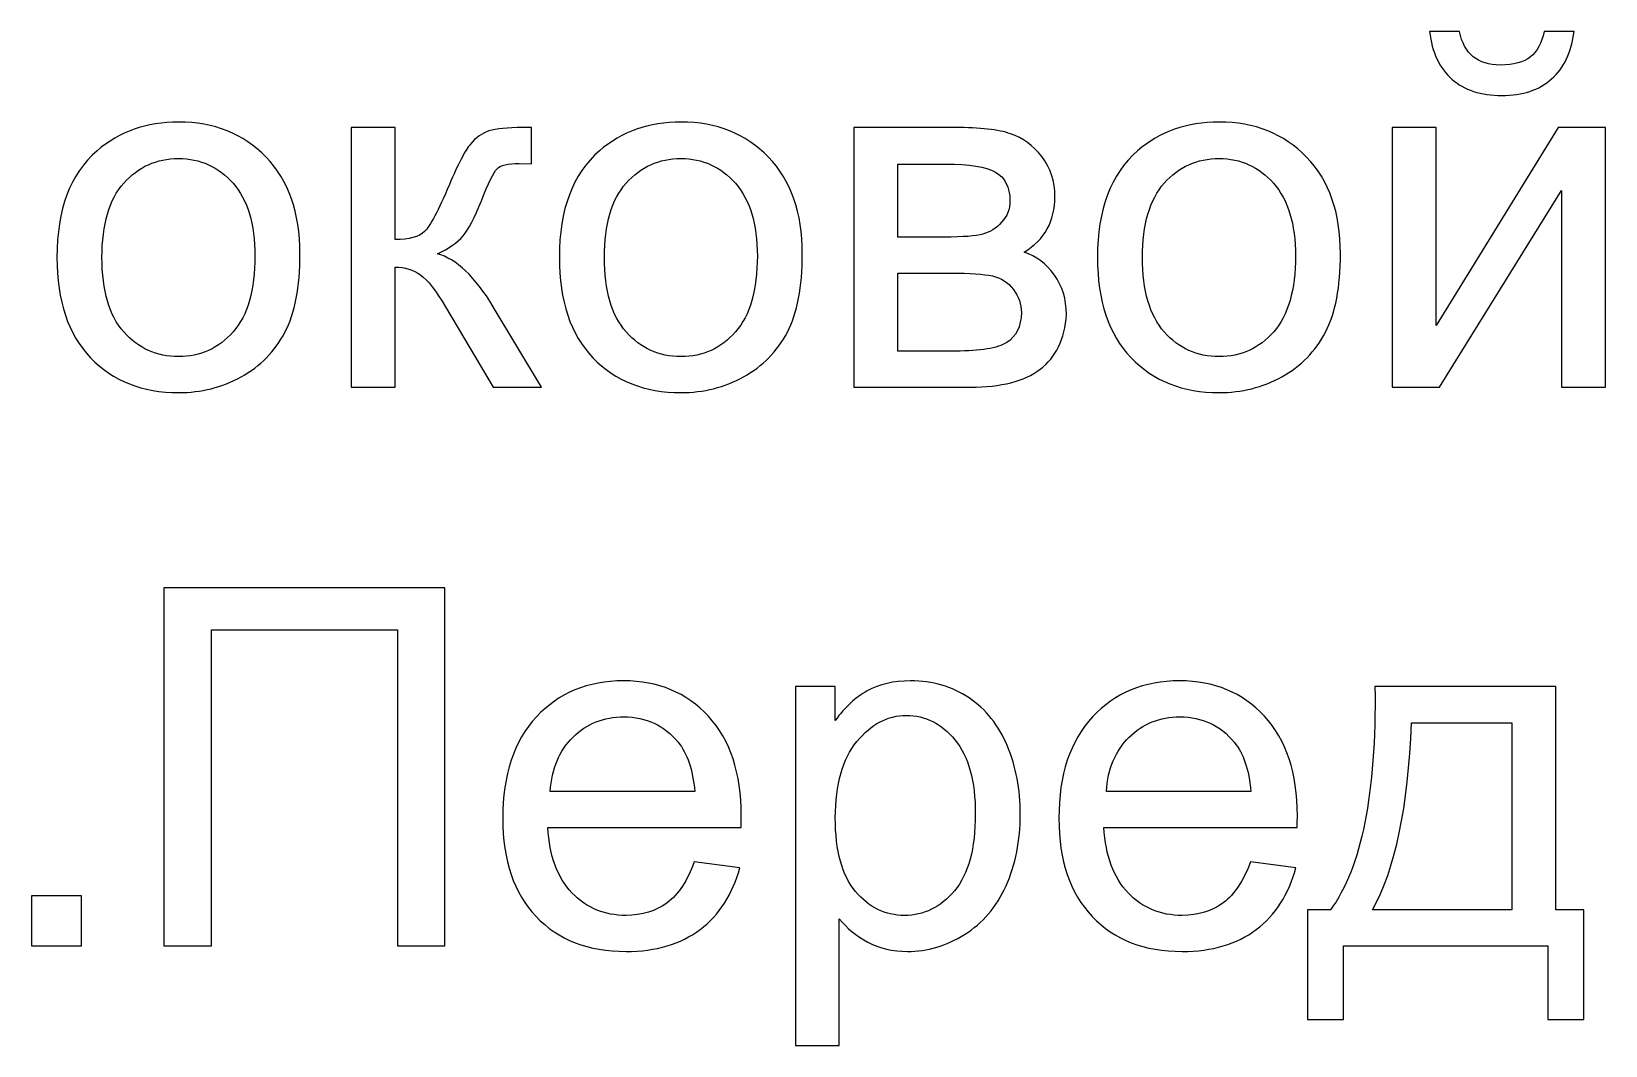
# Model space of a CAD drawing. Header units: centimetres. Extents: x 259 to 610, y 357 to 1252.
# Drawn here: x 296.2 to 307.31, y 1032.55 to 1039.7 of the extents above; entities that cross this region are included whole.
import ezdxf

# ---------------------------------------------------------------- set-up
doc = ezdxf.new("R2010")
doc.units = ezdxf.units.CM
doc.header["$MEASUREMENT"] = 0
doc.layers.add('layer 1', color=7, linetype='Continuous')

msp = doc.modelspace()

# ---------------------------------------------------------------- linework, layer by layer
at = {"layer": 'layer 1', "color": 250}
for points, knots in [([(306.87615, 1039.70161), (306.87615, 1039.70161), (307.08782, 1039.70161), (307.08782, 1039.70161), (307.08782, 1039.70161), (307.07077, 1039.55639), (307.01785, 1039.44468), (306.92966, 1039.36706), (306.92966, 1039.36706), (306.84147, 1039.28887), (306.72446, 1039.25006), (306.57806, 1039.25006), (306.57806, 1039.25006), (306.43107, 1039.25006), (306.31348, 1039.28887), (306.22587, 1039.36589), (306.22587, 1039.36589), (306.13826, 1039.4435), (306.08535, 1039.55521), (306.0683, 1039.70161), (306.0683, 1039.70161), (306.0683, 1039.70161), (306.27996, 1039.70161), (306.27996, 1039.70161), (306.27996, 1039.70161), (306.29584, 1039.62224), (306.32817, 1039.56286), (306.3758, 1039.52405), (306.3758, 1039.52405), (306.42342, 1039.48466), (306.4881, 1039.46525), (306.56865, 1039.46525), (306.56865, 1039.46525), (306.66214, 1039.46525), (306.73269, 1039.48407), (306.78032, 1039.52229), (306.78032, 1039.52229), (306.82794, 1039.55992), (306.86028, 1039.61989), (306.87615, 1039.70161)], [0, 0, 0, 0, 0.09090909, 0.09090909, 0.09090909, 0.09090909, 0.18181818, 0.18181818, 0.18181818, 0.18181818, 0.27272727, 0.27272727, 0.27272727, 0.27272727, 0.36363636, 0.36363636, 0.36363636, 0.36363636, 0.45454545, 0.45454545, 0.45454545, 0.45454545, 0.54545455, 0.54545455, 0.54545455, 0.54545455, 0.63636364, 0.63636364, 0.63636364, 0.63636364, 0.72727273, 0.72727273, 0.72727273, 0.72727273, 0.81818182, 0.81818182, 0.81818182, 0.81818182, 1, 1, 1, 1]), ([(296.38339, 1038.10883), (296.38339, 1038.4469), (296.47746, 1038.69738), (296.6662, 1038.86024), (296.6662, 1038.86024), (296.82318, 1038.99547), (297.01545, 1039.06309), (297.24181, 1039.06309), (297.24181, 1039.06309), (297.49287, 1039.06309), (297.69866, 1038.98077), (297.85858, 1038.81614), (297.85858, 1038.81614), (298.01792, 1038.6521), (298.09788, 1038.42456), (298.09788, 1038.1347), (298.09788, 1038.1347), (298.09788, 1037.89951), (298.0626, 1037.71489), (297.99205, 1037.58025), (297.99205, 1037.58025), (297.92149, 1037.44561), (297.8186, 1037.34095), (297.68337, 1037.26628), (297.68337, 1037.26628), (297.54873, 1037.19161), (297.40115, 1037.15456), (297.24181, 1037.15456), (297.24181, 1037.15456), (296.98546, 1037.15456), (296.7785, 1037.23629), (296.62033, 1037.40033), (296.62033, 1037.40033), (296.46217, 1037.56437), (296.38339, 1037.80073), (296.38339, 1038.10883)], [0, 0, 0, 0, 0.1, 0.1, 0.1, 0.1, 0.2, 0.2, 0.2, 0.2, 0.3, 0.3, 0.3, 0.3, 0.4, 0.4, 0.4, 0.4, 0.5, 0.5, 0.5, 0.5, 0.6, 0.6, 0.6, 0.6, 0.7, 0.7, 0.7, 0.7, 0.8, 0.8, 0.8, 0.8, 1, 1, 1, 1]), ([(298.45831, 1039.02428), (298.45831, 1039.02428), (298.76875, 1039.02428), (298.76875, 1039.02428), (298.76875, 1039.02428), (298.76875, 1039.02428), (298.76875, 1038.23406), (298.76875, 1038.23406), (298.76875, 1038.23406), (298.86753, 1038.23406), (298.93691, 1038.25288), (298.97689, 1038.29109), (298.97689, 1038.29109), (299.01628, 1038.32872), (299.07449, 1038.43867), (299.1521, 1038.62153), (299.1521, 1038.62153), (299.21325, 1038.76617), (299.26264, 1038.86142), (299.30027, 1038.90728), (299.30027, 1038.90728), (299.33848, 1038.95314), (299.38199, 1038.9843), (299.43138, 1039.00018), (299.43138, 1039.00018), (299.48136, 1039.01605), (299.56073, 1039.02428), (299.66951, 1039.02428), (299.66951, 1039.02428), (299.66951, 1039.02428), (299.73183, 1039.02428), (299.73183, 1039.02428), (299.73183, 1039.02428), (299.73183, 1039.02428), (299.73183, 1038.76852), (299.73183, 1038.76852), (299.73183, 1038.76852), (299.73183, 1038.76852), (299.6454, 1038.77028), (299.6454, 1038.77028), (299.6454, 1038.77028), (299.56367, 1038.77028), (299.51134, 1038.75794), (299.48841, 1038.73383), (299.48841, 1038.73383), (299.46431, 1038.70855), (299.42727, 1038.63329), (299.37788, 1038.50805), (299.37788, 1038.50805), (299.33084, 1038.38811), (299.28792, 1038.30521), (299.24853, 1038.25934), (299.24853, 1038.25934), (299.20972, 1038.21348), (299.14916, 1038.17174), (299.06743, 1038.13352), (299.06743, 1038.13352), (299.2009, 1038.09766), (299.3326, 1037.9736), (299.46196, 1037.76075), (299.46196, 1037.76075), (299.46196, 1037.76075), (299.80239, 1037.19337), (299.80239, 1037.19337), (299.80239, 1037.19337), (299.80239, 1037.19337), (299.46137, 1037.19337), (299.46137, 1037.19337), (299.46137, 1037.19337), (299.46137, 1037.19337), (299.12564, 1037.75899), (299.12564, 1037.75899), (299.12564, 1037.75899), (299.05803, 1037.87364), (298.99923, 1037.9489), (298.94925, 1037.98535), (298.94925, 1037.98535), (298.89869, 1038.02181), (298.83872, 1038.04003), (298.76875, 1038.04003), (298.76875, 1038.04003), (298.76875, 1038.04003), (298.76875, 1037.19337), (298.76875, 1037.19337), (298.76875, 1037.19337), (298.76875, 1037.19337), (298.45831, 1037.19337), (298.45831, 1037.19337), (298.45831, 1037.19337), (298.45831, 1037.19337), (298.45831, 1039.02428), (298.45831, 1039.02428)], [0, 0, 0, 0, 0.04166667, 0.04166667, 0.04166667, 0.04166667, 0.08333333, 0.08333333, 0.08333333, 0.08333333, 0.125, 0.125, 0.125, 0.125, 0.16666667, 0.16666667, 0.16666667, 0.16666667, 0.20833333, 0.20833333, 0.20833333, 0.20833333, 0.25, 0.25, 0.25, 0.25, 0.29166667, 0.29166667, 0.29166667, 0.29166667, 0.33333333, 0.33333333, 0.33333333, 0.33333333, 0.375, 0.375, 0.375, 0.375, 0.41666667, 0.41666667, 0.41666667, 0.41666667, 0.45833333, 0.45833333, 0.45833333, 0.45833333, 0.5, 0.5, 0.5, 0.5, 0.54166667, 0.54166667, 0.54166667, 0.54166667, 0.58333333, 0.58333333, 0.58333333, 0.58333333, 0.625, 0.625, 0.625, 0.625, 0.66666667, 0.66666667, 0.66666667, 0.66666667, 0.70833333, 0.70833333, 0.70833333, 0.70833333, 0.75, 0.75, 0.75, 0.75, 0.79166667, 0.79166667, 0.79166667, 0.79166667, 0.83333333, 0.83333333, 0.83333333, 0.83333333, 0.875, 0.875, 0.875, 0.875, 0.91666667, 0.91666667, 0.91666667, 0.91666667, 1, 1, 1, 1]), ([(299.92821, 1038.10883), (299.92821, 1038.4469), (300.02228, 1038.69738), (300.21102, 1038.86024), (300.21102, 1038.86024), (300.368, 1038.99547), (300.56027, 1039.06309), (300.78663, 1039.06309), (300.78663, 1039.06309), (301.03769, 1039.06309), (301.24348, 1038.98077), (301.4034, 1038.81614), (301.4034, 1038.81614), (301.56274, 1038.6521), (301.6427, 1038.42456), (301.6427, 1038.1347), (301.6427, 1038.1347), (301.6427, 1037.89951), (301.60742, 1037.71489), (301.53687, 1037.58025), (301.53687, 1037.58025), (301.46631, 1037.44561), (301.36342, 1037.34095), (301.22819, 1037.26628), (301.22819, 1037.26628), (301.09355, 1037.19161), (300.94597, 1037.15456), (300.78663, 1037.15456), (300.78663, 1037.15456), (300.53028, 1037.15456), (300.32332, 1037.23629), (300.16515, 1037.40033), (300.16515, 1037.40033), (300.00699, 1037.56437), (299.92821, 1037.80073), (299.92821, 1038.10883)], [0, 0, 0, 0, 0.1, 0.1, 0.1, 0.1, 0.2, 0.2, 0.2, 0.2, 0.3, 0.3, 0.3, 0.3, 0.4, 0.4, 0.4, 0.4, 0.5, 0.5, 0.5, 0.5, 0.6, 0.6, 0.6, 0.6, 0.7, 0.7, 0.7, 0.7, 0.8, 0.8, 0.8, 0.8, 1, 1, 1, 1]), ([(302.00665, 1039.02428), (302.00665, 1039.02428), (302.72103, 1039.02428), (302.72103, 1039.02428), (302.72103, 1039.02428), (302.89624, 1039.02428), (303.02677, 1039.00958), (303.11261, 1038.98019), (303.11261, 1038.98019), (303.19786, 1038.95079), (303.27136, 1038.89728), (303.33251, 1038.81908), (303.33251, 1038.81908), (303.39424, 1038.7403), (303.42482, 1038.64681), (303.42482, 1038.53745), (303.42482, 1038.53745), (303.42482, 1038.44984), (303.40659, 1038.37341), (303.37072, 1038.30873), (303.37072, 1038.30873), (303.33427, 1038.24347), (303.28018, 1038.18879), (303.20727, 1038.14528), (303.20727, 1038.14528), (303.29311, 1038.11647), (303.36426, 1038.06297), (303.42129, 1037.98418), (303.42129, 1037.98418), (303.47773, 1037.90598), (303.50596, 1037.81249), (303.50596, 1037.7049), (303.50596, 1037.7049), (303.49478, 1037.53145), (303.43246, 1037.40268), (303.32016, 1037.31919), (303.32016, 1037.31919), (303.20786, 1037.23512), (303.04441, 1037.19337), (302.83039, 1037.19337), (302.83039, 1037.19337), (302.83039, 1037.19337), (302.00665, 1037.19337), (302.00665, 1037.19337), (302.00665, 1037.19337), (302.00665, 1037.19337), (302.00665, 1039.02428), (302.00665, 1039.02428)], [0, 0, 0, 0, 0.07692308, 0.07692308, 0.07692308, 0.07692308, 0.15384615, 0.15384615, 0.15384615, 0.15384615, 0.23076923, 0.23076923, 0.23076923, 0.23076923, 0.30769231, 0.30769231, 0.30769231, 0.30769231, 0.38461538, 0.38461538, 0.38461538, 0.38461538, 0.46153846, 0.46153846, 0.46153846, 0.46153846, 0.53846154, 0.53846154, 0.53846154, 0.53846154, 0.61538462, 0.61538462, 0.61538462, 0.61538462, 0.69230769, 0.69230769, 0.69230769, 0.69230769, 0.76923077, 0.76923077, 0.76923077, 0.76923077, 0.84615385, 0.84615385, 0.84615385, 0.84615385, 1, 1, 1, 1]), ([(303.72527, 1038.10883), (303.72527, 1038.4469), (303.81934, 1038.69738), (304.00808, 1038.86024), (304.00808, 1038.86024), (304.16506, 1038.99547), (304.35733, 1039.06309), (304.58369, 1039.06309), (304.58369, 1039.06309), (304.83475, 1039.06309), (305.04054, 1038.98077), (305.20046, 1038.81614), (305.20046, 1038.81614), (305.3598, 1038.6521), (305.43976, 1038.42456), (305.43976, 1038.1347), (305.43976, 1038.1347), (305.43976, 1037.89951), (305.40448, 1037.71489), (305.33393, 1037.58025), (305.33393, 1037.58025), (305.26337, 1037.44561), (305.16048, 1037.34095), (305.02525, 1037.26628), (305.02525, 1037.26628), (304.89061, 1037.19161), (304.74303, 1037.15456), (304.58369, 1037.15456), (304.58369, 1037.15456), (304.32734, 1037.15456), (304.12038, 1037.23629), (303.96221, 1037.40033), (303.96221, 1037.40033), (303.80405, 1037.56437), (303.72527, 1037.80073), (303.72527, 1038.10883)], [0, 0, 0, 0, 0.1, 0.1, 0.1, 0.1, 0.2, 0.2, 0.2, 0.2, 0.3, 0.3, 0.3, 0.3, 0.4, 0.4, 0.4, 0.4, 0.5, 0.5, 0.5, 0.5, 0.6, 0.6, 0.6, 0.6, 0.7, 0.7, 0.7, 0.7, 0.8, 0.8, 0.8, 0.8, 1, 1, 1, 1]), ([(305.80371, 1039.02428), (305.80371, 1039.02428), (306.11416, 1039.02428), (306.11416, 1039.02428), (306.11416, 1039.02428), (306.11416, 1039.02428), (306.11416, 1037.62787), (306.11416, 1037.62787), (306.11416, 1037.62787), (306.11416, 1037.62787), (306.9767, 1039.02428), (306.9767, 1039.02428), (306.9767, 1039.02428), (306.9767, 1039.02428), (307.31007, 1039.02428), (307.31007, 1039.02428), (307.31007, 1039.02428), (307.31007, 1039.02428), (307.31007, 1037.19337), (307.31007, 1037.19337), (307.31007, 1037.19337), (307.31007, 1037.19337), (306.99963, 1037.19337), (306.99963, 1037.19337), (306.99963, 1037.19337), (306.99963, 1037.19337), (306.99963, 1038.58096), (306.99963, 1038.58096), (306.99963, 1038.58096), (306.99963, 1038.58096), (306.13826, 1037.19337), (306.13826, 1037.19337), (306.13826, 1037.19337), (306.13826, 1037.19337), (305.80371, 1037.19337), (305.80371, 1037.19337), (305.80371, 1037.19337), (305.80371, 1037.19337), (305.80371, 1039.02428), (305.80371, 1039.02428)], [0, 0, 0, 0, 0.09090909, 0.09090909, 0.09090909, 0.09090909, 0.18181818, 0.18181818, 0.18181818, 0.18181818, 0.27272727, 0.27272727, 0.27272727, 0.27272727, 0.36363636, 0.36363636, 0.36363636, 0.36363636, 0.45454545, 0.45454545, 0.45454545, 0.45454545, 0.54545455, 0.54545455, 0.54545455, 0.54545455, 0.63636364, 0.63636364, 0.63636364, 0.63636364, 0.72727273, 0.72727273, 0.72727273, 0.72727273, 0.81818182, 0.81818182, 0.81818182, 0.81818182, 1, 1, 1, 1]), ([(296.70089, 1038.10824), (296.70089, 1037.87423), (296.75204, 1037.69902), (296.85434, 1037.58319), (296.85434, 1037.58319), (296.95724, 1037.46677), (297.086, 1037.40856), (297.24181, 1037.40856), (297.24181, 1037.40856), (297.39586, 1037.40856), (297.52403, 1037.46677), (297.62693, 1037.58378), (297.62693, 1037.58378), (297.72923, 1037.70078), (297.78038, 1037.87893), (297.78038, 1038.11823), (297.78038, 1038.11823), (297.78038, 1038.34401), (297.72864, 1038.51511), (297.62575, 1038.63094), (297.62575, 1038.63094), (297.52286, 1038.74735), (297.39468, 1038.80556), (297.24181, 1038.80556), (297.24181, 1038.80556), (297.086, 1038.80556), (296.95724, 1038.74794), (296.85434, 1038.63211), (296.85434, 1038.63211), (296.75204, 1038.51628), (296.70089, 1038.34166), (296.70089, 1038.10824)], [0, 0, 0, 0, 0.11111111, 0.11111111, 0.11111111, 0.11111111, 0.22222222, 0.22222222, 0.22222222, 0.22222222, 0.33333333, 0.33333333, 0.33333333, 0.33333333, 0.44444444, 0.44444444, 0.44444444, 0.44444444, 0.55555556, 0.55555556, 0.55555556, 0.55555556, 0.66666667, 0.66666667, 0.66666667, 0.66666667, 0.77777778, 0.77777778, 0.77777778, 0.77777778, 1, 1, 1, 1]), ([(300.24571, 1038.10824), (300.24571, 1037.87423), (300.29686, 1037.69902), (300.39916, 1037.58319), (300.39916, 1037.58319), (300.50206, 1037.46677), (300.63082, 1037.40856), (300.78663, 1037.40856), (300.78663, 1037.40856), (300.94068, 1037.40856), (301.06885, 1037.46677), (301.17175, 1037.58378), (301.17175, 1037.58378), (301.27405, 1037.70078), (301.3252, 1037.87893), (301.3252, 1038.11823), (301.3252, 1038.11823), (301.3252, 1038.34401), (301.27346, 1038.51511), (301.17057, 1038.63094), (301.17057, 1038.63094), (301.06768, 1038.74735), (300.9395, 1038.80556), (300.78663, 1038.80556), (300.78663, 1038.80556), (300.63082, 1038.80556), (300.50206, 1038.74794), (300.39916, 1038.63211), (300.39916, 1038.63211), (300.29686, 1038.51628), (300.24571, 1038.34166), (300.24571, 1038.10824)], [0, 0, 0, 0, 0.11111111, 0.11111111, 0.11111111, 0.11111111, 0.22222222, 0.22222222, 0.22222222, 0.22222222, 0.33333333, 0.33333333, 0.33333333, 0.33333333, 0.44444444, 0.44444444, 0.44444444, 0.44444444, 0.55555556, 0.55555556, 0.55555556, 0.55555556, 0.66666667, 0.66666667, 0.66666667, 0.66666667, 0.77777778, 0.77777778, 0.77777778, 0.77777778, 1, 1, 1, 1]), ([(304.04277, 1038.10824), (304.04277, 1037.87423), (304.09392, 1037.69902), (304.19622, 1037.58319), (304.19622, 1037.58319), (304.29912, 1037.46677), (304.42788, 1037.40856), (304.58369, 1037.40856), (304.58369, 1037.40856), (304.73774, 1037.40856), (304.86591, 1037.46677), (304.96881, 1037.58378), (304.96881, 1037.58378), (305.07111, 1037.70078), (305.12226, 1037.87893), (305.12226, 1038.11823), (305.12226, 1038.11823), (305.12226, 1038.34401), (305.07052, 1038.51511), (304.96763, 1038.63094), (304.96763, 1038.63094), (304.86474, 1038.74735), (304.73656, 1038.80556), (304.58369, 1038.80556), (304.58369, 1038.80556), (304.42788, 1038.80556), (304.29912, 1038.74794), (304.19622, 1038.63211), (304.19622, 1038.63211), (304.09392, 1038.51628), (304.04277, 1038.34166), (304.04277, 1038.10824)], [0, 0, 0, 0, 0.11111111, 0.11111111, 0.11111111, 0.11111111, 0.22222222, 0.22222222, 0.22222222, 0.22222222, 0.33333333, 0.33333333, 0.33333333, 0.33333333, 0.44444444, 0.44444444, 0.44444444, 0.44444444, 0.55555556, 0.55555556, 0.55555556, 0.55555556, 0.66666667, 0.66666667, 0.66666667, 0.66666667, 0.77777778, 0.77777778, 0.77777778, 0.77777778, 1, 1, 1, 1]), ([(302.3171, 1038.2517), (302.3171, 1038.2517), (302.64636, 1038.2517), (302.64636, 1038.2517), (302.64636, 1038.2517), (302.77747, 1038.2517), (302.86802, 1038.25876), (302.91682, 1038.27228), (302.91682, 1038.27228), (302.96621, 1038.28639), (303.0103, 1038.31402), (303.04911, 1038.35636), (303.04911, 1038.35636), (303.08791, 1038.3981), (303.10732, 1038.44867), (303.10732, 1038.50746), (303.10732, 1038.50746), (303.10732, 1038.60448), (303.07322, 1038.67151), (303.0056, 1038.70972), (303.0056, 1038.70972), (302.9374, 1038.74794), (302.82098, 1038.76676), (302.65635, 1038.76676), (302.65635, 1038.76676), (302.65635, 1038.76676), (302.3171, 1038.76676), (302.3171, 1038.76676), (302.3171, 1038.76676), (302.3171, 1038.76676), (302.3171, 1038.2517), (302.3171, 1038.2517)], [0, 0, 0, 0, 0.11111111, 0.11111111, 0.11111111, 0.11111111, 0.22222222, 0.22222222, 0.22222222, 0.22222222, 0.33333333, 0.33333333, 0.33333333, 0.33333333, 0.44444444, 0.44444444, 0.44444444, 0.44444444, 0.55555556, 0.55555556, 0.55555556, 0.55555556, 0.66666667, 0.66666667, 0.66666667, 0.66666667, 0.77777778, 0.77777778, 0.77777778, 0.77777778, 1, 1, 1, 1]), ([(302.3171, 1037.44737), (302.3171, 1037.44737), (302.72455, 1037.44737), (302.72455, 1037.44737), (302.72455, 1037.44737), (302.89977, 1037.44737), (303.0203, 1037.46795), (303.08556, 1037.50852), (303.08556, 1037.50852), (303.15083, 1037.54967), (303.18493, 1037.61964), (303.18846, 1037.72018), (303.18846, 1037.72018), (303.18846, 1037.77839), (303.16964, 1037.83307), (303.13201, 1037.88305), (303.13201, 1037.88305), (303.09379, 1037.93303), (303.04441, 1037.96478), (302.98385, 1037.97771), (302.98385, 1037.97771), (302.92329, 1037.99123), (302.82568, 1037.9977), (302.69163, 1037.9977), (302.69163, 1037.9977), (302.69163, 1037.9977), (302.3171, 1037.9977), (302.3171, 1037.9977), (302.3171, 1037.9977), (302.3171, 1037.9977), (302.3171, 1037.44737), (302.3171, 1037.44737)], [0, 0, 0, 0, 0.11111111, 0.11111111, 0.11111111, 0.11111111, 0.22222222, 0.22222222, 0.22222222, 0.22222222, 0.33333333, 0.33333333, 0.33333333, 0.33333333, 0.44444444, 0.44444444, 0.44444444, 0.44444444, 0.55555556, 0.55555556, 0.55555556, 0.55555556, 0.66666667, 0.66666667, 0.66666667, 0.66666667, 0.77777778, 0.77777778, 0.77777778, 0.77777778, 1, 1, 1, 1]), ([(297.13775, 1035.77814), (297.13775, 1035.77814), (299.12035, 1035.77814), (299.12035, 1035.77814), (299.12035, 1035.77814), (299.12035, 1035.77814), (299.12035, 1033.25226), (299.12035, 1033.25226), (299.12035, 1033.25226), (299.12035, 1033.25226), (298.78521, 1033.25226), (298.78521, 1033.25226), (298.78521, 1033.25226), (298.78521, 1033.25226), (298.78521, 1035.48181), (298.78521, 1035.48181), (298.78521, 1035.48181), (298.78521, 1035.48181), (297.47288, 1035.48181), (297.47288, 1035.48181), (297.47288, 1035.48181), (297.47288, 1035.48181), (297.47288, 1033.25226), (297.47288, 1033.25226), (297.47288, 1033.25226), (297.47288, 1033.25226), (297.13775, 1033.25226), (297.13775, 1033.25226), (297.13775, 1033.25226), (297.13775, 1033.25226), (297.13775, 1035.77814), (297.13775, 1035.77814)], [0, 0, 0, 0, 0.11111111, 0.11111111, 0.11111111, 0.11111111, 0.22222222, 0.22222222, 0.22222222, 0.22222222, 0.33333333, 0.33333333, 0.33333333, 0.33333333, 0.44444444, 0.44444444, 0.44444444, 0.44444444, 0.55555556, 0.55555556, 0.55555556, 0.55555556, 0.66666667, 0.66666667, 0.66666667, 0.66666667, 0.77777778, 0.77777778, 0.77777778, 0.77777778, 1, 1, 1, 1]), ([(300.88012, 1033.84493), (300.88012, 1033.84493), (301.20115, 1033.80259), (301.20115, 1033.80259), (301.20115, 1033.80259), (301.15117, 1033.61621), (301.05769, 1033.47098), (300.92128, 1033.36809), (300.92128, 1033.36809), (300.78487, 1033.2652), (300.61084, 1033.21345), (300.39858, 1033.21345), (300.39858, 1033.21345), (300.13165, 1033.21345), (299.91998, 1033.29577), (299.76358, 1033.4604), (299.76358, 1033.4604), (299.60719, 1033.62444), (299.52899, 1033.85551), (299.52899, 1034.15243), (299.52899, 1034.15243), (299.52899, 1034.45935), (299.60777, 1034.69806), (299.76594, 1034.86739), (299.76594, 1034.86739), (299.9241, 1035.03731), (300.1293, 1035.12198), (300.38153, 1035.12198), (300.38153, 1035.12198), (300.62554, 1035.12198), (300.82485, 1035.03908), (300.97949, 1034.87268), (300.97949, 1034.87268), (301.13412, 1034.70629), (301.21173, 1034.47228), (301.21173, 1034.17066), (301.21173, 1034.17066), (301.21173, 1034.15243), (301.21115, 1034.1248), (301.20997, 1034.08834), (301.20997, 1034.08834), (301.20997, 1034.08834), (299.84649, 1034.08834), (299.84649, 1034.08834), (299.84649, 1034.08834), (299.85825, 1033.88785), (299.91469, 1033.7338), (300.017, 1033.62738), (300.017, 1033.62738), (300.11871, 1033.52096), (300.2463, 1033.46745), (300.39858, 1033.46745), (300.39858, 1033.46745), (300.51206, 1033.46745), (300.60907, 1033.49744), (300.68904, 1033.55741), (300.68904, 1033.55741), (300.76959, 1033.61738), (300.83309, 1033.71322), (300.88012, 1033.84493)], [0, 0, 0, 0, 0.0625, 0.0625, 0.0625, 0.0625, 0.125, 0.125, 0.125, 0.125, 0.1875, 0.1875, 0.1875, 0.1875, 0.25, 0.25, 0.25, 0.25, 0.3125, 0.3125, 0.3125, 0.3125, 0.375, 0.375, 0.375, 0.375, 0.4375, 0.4375, 0.4375, 0.4375, 0.5, 0.5, 0.5, 0.5, 0.5625, 0.5625, 0.5625, 0.5625, 0.625, 0.625, 0.625, 0.625, 0.6875, 0.6875, 0.6875, 0.6875, 0.75, 0.75, 0.75, 0.75, 0.8125, 0.8125, 0.8125, 0.8125, 0.875, 0.875, 0.875, 0.875, 1, 1, 1, 1]), ([(301.59332, 1032.55023), (301.59332, 1032.55023), (301.59332, 1035.08317), (301.59332, 1035.08317), (301.59332, 1035.08317), (301.59332, 1035.08317), (301.87554, 1035.08317), (301.87554, 1035.08317), (301.87554, 1035.08317), (301.87554, 1035.08317), (301.87554, 1034.8427), (301.87554, 1034.8427), (301.87554, 1034.8427), (301.94198, 1034.93559), (302.01724, 1035.00556), (302.10132, 1035.05201), (302.10132, 1035.05201), (302.18481, 1035.09846), (302.28653, 1035.12198), (302.40589, 1035.12198), (302.40589, 1035.12198), (302.56228, 1035.12198), (302.69987, 1035.082), (302.81922, 1035.00145), (302.81922, 1035.00145), (302.93858, 1034.92148), (303.02854, 1034.80801), (303.08969, 1034.66219), (303.08969, 1034.66219), (303.15025, 1034.51579), (303.18082, 1034.35586), (303.18082, 1034.18124), (303.18082, 1034.18124), (303.18082, 1033.99486), (303.14731, 1033.8267), (303.08028, 1033.67677), (303.08028, 1033.67677), (303.01325, 1033.52743), (302.91565, 1033.41277), (302.78747, 1033.33281), (302.78747, 1033.33281), (302.65989, 1033.25344), (302.52524, 1033.21345), (302.38413, 1033.21345), (302.38413, 1033.21345), (302.28065, 1033.21345), (302.18775, 1033.23521), (302.10603, 1033.27872), (302.10603, 1033.27872), (302.02371, 1033.32223), (301.95668, 1033.37691), (301.90377, 1033.44335), (301.90377, 1033.44335), (301.90377, 1033.44335), (301.90377, 1032.55023), (301.90377, 1032.55023), (301.90377, 1032.55023), (301.90377, 1032.55023), (301.59332, 1032.55023), (301.59332, 1032.55023)], [0, 0, 0, 0, 0.0625, 0.0625, 0.0625, 0.0625, 0.125, 0.125, 0.125, 0.125, 0.1875, 0.1875, 0.1875, 0.1875, 0.25, 0.25, 0.25, 0.25, 0.3125, 0.3125, 0.3125, 0.3125, 0.375, 0.375, 0.375, 0.375, 0.4375, 0.4375, 0.4375, 0.4375, 0.5, 0.5, 0.5, 0.5, 0.5625, 0.5625, 0.5625, 0.5625, 0.625, 0.625, 0.625, 0.625, 0.6875, 0.6875, 0.6875, 0.6875, 0.75, 0.75, 0.75, 0.75, 0.8125, 0.8125, 0.8125, 0.8125, 0.875, 0.875, 0.875, 0.875, 1, 1, 1, 1]), ([(304.80418, 1033.84493), (304.80418, 1033.84493), (305.12521, 1033.80259), (305.12521, 1033.80259), (305.12521, 1033.80259), (305.07523, 1033.61621), (304.98175, 1033.47098), (304.84534, 1033.36809), (304.84534, 1033.36809), (304.70893, 1033.2652), (304.5349, 1033.21345), (304.32264, 1033.21345), (304.32264, 1033.21345), (304.05571, 1033.21345), (303.84404, 1033.29577), (303.68764, 1033.4604), (303.68764, 1033.4604), (303.53125, 1033.62444), (303.45305, 1033.85551), (303.45305, 1034.15243), (303.45305, 1034.15243), (303.45305, 1034.45935), (303.53183, 1034.69806), (303.69, 1034.86739), (303.69, 1034.86739), (303.84816, 1035.03731), (304.05336, 1035.12198), (304.30559, 1035.12198), (304.30559, 1035.12198), (304.5496, 1035.12198), (304.74891, 1035.03908), (304.90355, 1034.87268), (304.90355, 1034.87268), (305.05818, 1034.70629), (305.13579, 1034.47228), (305.13579, 1034.17066), (305.13579, 1034.17066), (305.13579, 1034.15243), (305.13521, 1034.1248), (305.13403, 1034.08834), (305.13403, 1034.08834), (305.13403, 1034.08834), (303.77055, 1034.08834), (303.77055, 1034.08834), (303.77055, 1034.08834), (303.78231, 1033.88785), (303.83875, 1033.7338), (303.94106, 1033.62738), (303.94106, 1033.62738), (304.04277, 1033.52096), (304.17036, 1033.46745), (304.32264, 1033.46745), (304.32264, 1033.46745), (304.43612, 1033.46745), (304.53313, 1033.49744), (304.6131, 1033.55741), (304.6131, 1033.55741), (304.69365, 1033.61738), (304.75715, 1033.71322), (304.80418, 1033.84493)], [0, 0, 0, 0, 0.0625, 0.0625, 0.0625, 0.0625, 0.125, 0.125, 0.125, 0.125, 0.1875, 0.1875, 0.1875, 0.1875, 0.25, 0.25, 0.25, 0.25, 0.3125, 0.3125, 0.3125, 0.3125, 0.375, 0.375, 0.375, 0.375, 0.4375, 0.4375, 0.4375, 0.4375, 0.5, 0.5, 0.5, 0.5, 0.5625, 0.5625, 0.5625, 0.5625, 0.625, 0.625, 0.625, 0.625, 0.6875, 0.6875, 0.6875, 0.6875, 0.75, 0.75, 0.75, 0.75, 0.8125, 0.8125, 0.8125, 0.8125, 0.875, 0.875, 0.875, 0.875, 1, 1, 1, 1]), ([(305.68319, 1035.08317), (305.68319, 1035.08317), (306.96024, 1035.08317), (306.96024, 1035.08317), (306.96024, 1035.08317), (306.96024, 1035.08317), (306.96024, 1033.50626), (306.96024, 1033.50626), (306.96024, 1033.50626), (306.96024, 1033.50626), (307.1578, 1033.50626), (307.1578, 1033.50626), (307.1578, 1033.50626), (307.1578, 1033.50626), (307.1578, 1032.73368), (307.1578, 1032.73368), (307.1578, 1032.73368), (307.1578, 1032.73368), (306.9038, 1032.73368), (306.9038, 1032.73368), (306.9038, 1032.73368), (306.9038, 1032.73368), (306.9038, 1033.25226), (306.9038, 1033.25226), (306.9038, 1033.25226), (306.9038, 1033.25226), (305.46094, 1033.25226), (305.46094, 1033.25226), (305.46094, 1033.25226), (305.46094, 1033.25226), (305.46094, 1032.73368), (305.46094, 1032.73368), (305.46094, 1032.73368), (305.46094, 1032.73368), (305.20694, 1032.73368), (305.20694, 1032.73368), (305.20694, 1032.73368), (305.20694, 1032.73368), (305.20694, 1033.50626), (305.20694, 1033.50626), (305.20694, 1033.50626), (305.20694, 1033.50626), (305.36922, 1033.50626), (305.36922, 1033.50626), (305.36922, 1033.50626), (305.58794, 1033.80318), (305.6926, 1034.32882), (305.68319, 1035.08317)], [0, 0, 0, 0, 0.07692308, 0.07692308, 0.07692308, 0.07692308, 0.15384615, 0.15384615, 0.15384615, 0.15384615, 0.23076923, 0.23076923, 0.23076923, 0.23076923, 0.30769231, 0.30769231, 0.30769231, 0.30769231, 0.38461538, 0.38461538, 0.38461538, 0.38461538, 0.46153846, 0.46153846, 0.46153846, 0.46153846, 0.53846154, 0.53846154, 0.53846154, 0.53846154, 0.61538462, 0.61538462, 0.61538462, 0.61538462, 0.69230769, 0.69230769, 0.69230769, 0.69230769, 0.76923077, 0.76923077, 0.76923077, 0.76923077, 0.84615385, 0.84615385, 0.84615385, 0.84615385, 1, 1, 1, 1]), ([(299.86413, 1034.34234), (299.86413, 1034.34234), (300.88365, 1034.34234), (300.88365, 1034.34234), (300.88365, 1034.34234), (300.87013, 1034.49639), (300.83073, 1034.61163), (300.76665, 1034.68865), (300.76665, 1034.68865), (300.66846, 1034.80801), (300.54028, 1034.86798), (300.3833, 1034.86798), (300.3833, 1034.86798), (300.24101, 1034.86798), (300.12165, 1034.82035), (300.02464, 1034.7251), (300.02464, 1034.7251), (299.92821, 1034.62985), (299.87471, 1034.50227), (299.86413, 1034.34234)], [0, 0, 0, 0, 0.16666667, 0.16666667, 0.16666667, 0.16666667, 0.33333333, 0.33333333, 0.33333333, 0.33333333, 0.5, 0.5, 0.5, 0.5, 0.66666667, 0.66666667, 0.66666667, 0.66666667, 1, 1, 1, 1]), ([(301.87554, 1034.15655), (301.87554, 1033.92195), (301.92317, 1033.7485), (302.01783, 1033.6362), (302.01783, 1033.6362), (302.11308, 1033.5239), (302.22832, 1033.46745), (302.36355, 1033.46745), (302.36355, 1033.46745), (302.50114, 1033.46745), (302.61873, 1033.52566), (302.71633, 1033.64208), (302.71633, 1033.64208), (302.81452, 1033.75849), (302.86332, 1033.93841), (302.86332, 1034.18242), (302.86332, 1034.18242), (302.86332, 1034.41525), (302.8157, 1034.58928), (302.71986, 1034.70511), (302.71986, 1034.70511), (302.62402, 1034.82094), (302.50996, 1034.87856), (302.37708, 1034.87856), (302.37708, 1034.87856), (302.24537, 1034.87856), (302.12896, 1034.81683), (302.02783, 1034.69394), (302.02783, 1034.69394), (301.92611, 1034.57047), (301.87554, 1034.39173), (301.87554, 1034.15655)], [0, 0, 0, 0, 0.11111111, 0.11111111, 0.11111111, 0.11111111, 0.22222222, 0.22222222, 0.22222222, 0.22222222, 0.33333333, 0.33333333, 0.33333333, 0.33333333, 0.44444444, 0.44444444, 0.44444444, 0.44444444, 0.55555556, 0.55555556, 0.55555556, 0.55555556, 0.66666667, 0.66666667, 0.66666667, 0.66666667, 0.77777778, 0.77777778, 0.77777778, 0.77777778, 1, 1, 1, 1]), ([(303.78819, 1034.34234), (303.78819, 1034.34234), (304.80771, 1034.34234), (304.80771, 1034.34234), (304.80771, 1034.34234), (304.79419, 1034.49639), (304.75479, 1034.61163), (304.69071, 1034.68865), (304.69071, 1034.68865), (304.59252, 1034.80801), (304.46434, 1034.86798), (304.30736, 1034.86798), (304.30736, 1034.86798), (304.16507, 1034.86798), (304.04571, 1034.82035), (303.9487, 1034.7251), (303.9487, 1034.7251), (303.85227, 1034.62985), (303.79877, 1034.50227), (303.78819, 1034.34234)], [0, 0, 0, 0, 0.16666667, 0.16666667, 0.16666667, 0.16666667, 0.33333333, 0.33333333, 0.33333333, 0.33333333, 0.5, 0.5, 0.5, 0.5, 0.66666667, 0.66666667, 0.66666667, 0.66666667, 1, 1, 1, 1]), ([(305.94072, 1034.82565), (305.91779, 1034.23122), (305.82606, 1033.79142), (305.66555, 1033.50626), (305.66555, 1033.50626), (305.66555, 1033.50626), (306.6498, 1033.50626), (306.6498, 1033.50626), (306.6498, 1033.50626), (306.6498, 1033.50626), (306.6498, 1034.82565), (306.6498, 1034.82565), (306.6498, 1034.82565), (306.6498, 1034.82565), (305.94072, 1034.82565), (305.94072, 1034.82565)], [0, 0, 0, 0, 0.2, 0.2, 0.2, 0.2, 0.4, 0.4, 0.4, 0.4, 0.6, 0.6, 0.6, 0.6, 1, 1, 1, 1]), ([(296.20348, 1033.25226), (296.20348, 1033.25226), (296.20348, 1033.60504), (296.20348, 1033.60504), (296.20348, 1033.60504), (296.20348, 1033.60504), (296.55625, 1033.60504), (296.55625, 1033.60504), (296.55625, 1033.60504), (296.55625, 1033.60504), (296.55625, 1033.25226), (296.55625, 1033.25226), (296.55625, 1033.25226), (296.55625, 1033.25226), (296.20348, 1033.25226), (296.20348, 1033.25226)], [0, 0, 0, 0, 0.2, 0.2, 0.2, 0.2, 0.4, 0.4, 0.4, 0.4, 0.6, 0.6, 0.6, 0.6, 1, 1, 1, 1])]:
    msp.add_open_spline(points, degree=3, knots=knots, dxfattribs=at)

doc.saveas('drawing.dxf')
